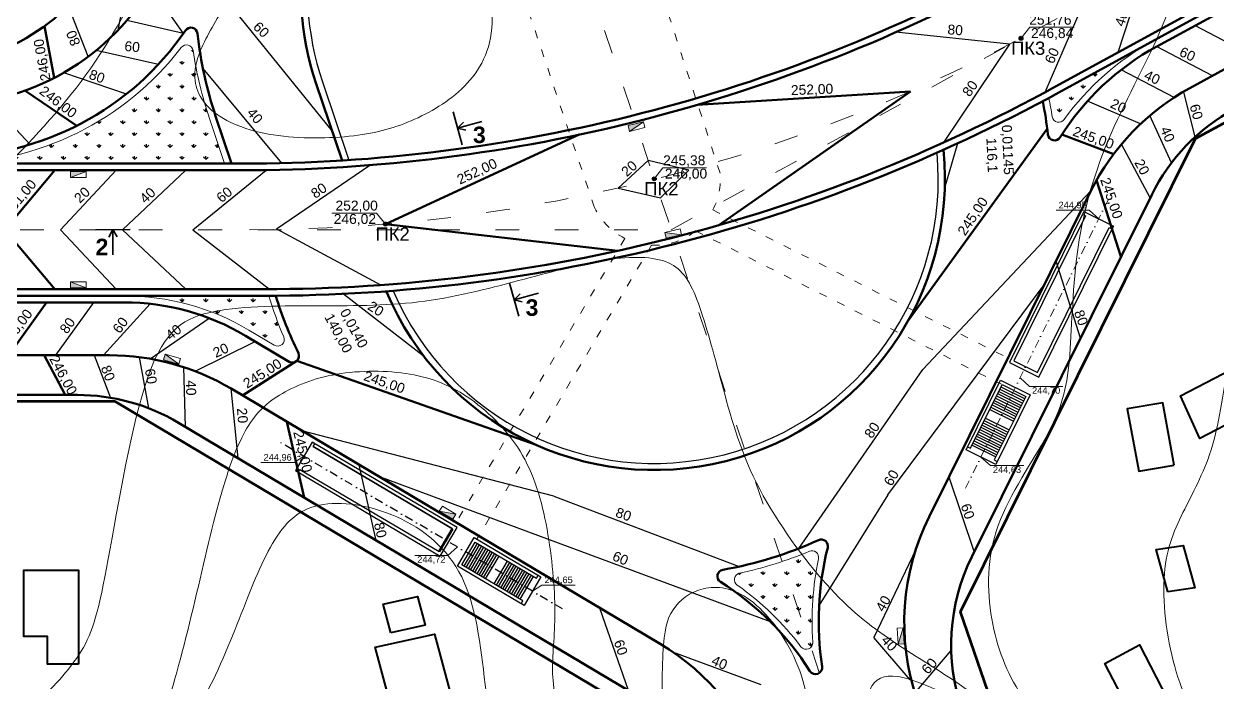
# Model space of a CAD drawing. Header units: millimetres. Extents: x -2825 to 30098, y -1816 to 5947.
# Drawn here: x -74.3 to 106.5, y 226.2 to 325.8 of the extents above; entities that cross this region are included whole.
import ezdxf

# ---------------------------------------------------------------- set-up
doc = ezdxf.new("R2010")
doc.units = ezdxf.units.MM
doc.linetypes.add('ACAD_ISO03W100', pattern=[30, 12, -18])
doc.linetypes.add('DASHDOT', pattern=[25.4, 12.7, -6.35, 0, -6.35])
for name, color, linetype, lineweight in [('1 Відмітки', 7, 'Continuous', 25), ('2 Позначення', 80, 'Continuous', 20), ('вертикалка', 200, 'Continuous', 9), ('Горизонталі', 7, 'Continuous', 20), ('Дор. Розм.', 7, 'Continuous', 50), ('Забудова', 40, 'Continuous', 40), ('Осі', 30, 'Continuous', 15), ('Отметки', 90, 'Continuous', 25), ('Отметки 1', 50, 'Continuous', 50), ('Текст', 7, 'Continuous', 20), ('Червоні лінії', 10, 'Continuous', 53)]:
    doc.layers.add(name, color=color, linetype=linetype, lineweight=lineweight)
doc.layers.add('Озелення', color=7, linetype='Continuous', true_color=0x9fff80)
doc.layers.add('Пішохідні переходи', color=7, linetype='Continuous')
doc.styles.get("Standard").update_dxf_attribs({"font": 'arial.ttf'})

# ---------------------------------------------------------------- blocks, each defined once
blk = doc.blocks.new('6')
at = {"layer": '1 Відмітки', "transparency": 33554559}
h = blk.add_hatch(color=256, dxfattribs=at)
h.dxf.hatch_style = 1
edge = h.paths.add_edge_path()
edge.add_arc((-467.51, 342.13), 0.2, 0, 360)
at = {"layer": '1 Відмітки'}
blk.add_circle((-467.51, 342.13), 0.2, dxfattribs=at)

msp = doc.modelspace()

# ---------------------------------------------------------------- hatches: boundary and pattern name
at = {"layer": 'вертикалка'}
h = msp.add_hatch(color=0, dxfattribs=at)
h.dxf.hatch_style = 1
h.paths.add_polyline_path([(19.59208, 311.00809), (17.26645, 310.41525), (17.48876, 309.54314)])
h = msp.add_hatch(color=0, dxfattribs=at)
h.dxf.hatch_style = 1
h.paths.add_polyline_path([(-64.80512, 303.46919), (-67.20512, 303.46919), (-67.20512, 302.56919)])
h = msp.add_hatch(color=0, dxfattribs=at)
h.dxf.hatch_style = 1
h.paths.add_polyline_path([(25.36634, 293.91469), (23.02764, 293.37573), (22.82553, 294.25274)])
h = msp.add_hatch(color=0, dxfattribs=at)
h.dxf.hatch_style = 1
h.paths.add_polyline_path([(-64.80512, 285.86391), (-67.20512, 285.86391), (-67.20512, 286.76391)])
h = msp.add_hatch(color=0, dxfattribs=at)
h.dxf.hatch_style = 1
h.paths.add_polyline_path([(-50.76772, 274.33224), (-53.084, 274.96059), (-52.84837, 275.8292)])
h = msp.add_hatch(color=0, dxfattribs=at)
h.dxf.hatch_style = 1
h.paths.add_polyline_path([(-11.32099, 252.07428), (-9.26203, 250.84113), (-8.79959, 251.61324)])
h = msp.add_hatch(color=0, dxfattribs=at)
h.dxf.hatch_style = 1
h.paths.add_polyline_path([(58.94425, 234.41154), (59.09648, 232.01637), (58.19829, 231.95929)])
at = {"layer": 'Озелення'}
h = msp.add_hatch(dxfattribs=at)
h.set_pattern_fill('GRASS', color=0, scale=0.1)
h.paths.add_polyline_path([(-46.14967, 311.51452, -0.038725067), (-48.44209, 320.66655), (-51.66954, 320.66655, -0.221126928), (-86.07884, 304.66655), (-43.85869, 304.66655)])
h.paths.add_polyline_path([(-50.4021, 322.24084, -0.011229679), (-51.66954, 320.66655), (-48.44209, 320.66655, -0.004622995), (-48.62044, 321.78035, 0.661146087)])
h.paths.add_polyline_path([(-37.14053, 284.66771, -0.00076061), (-37.90418, 284.66655), (-59.06125, 284.66655, -0.134846235), (-40.16051, 279.47476), (-36.31514, 277.1898, 0.724880629), (-34.88401, 278.44072, -0.027164462)])
h = msp.add_hatch(dxfattribs=at)
h.set_pattern_fill('GRASS', color=0, scale=0.1)
h.paths.add_polyline_path([(96.87474, 323.29069), (82.51469, 315.43872, -0.001717802), (80.99863, 314.6165, -0.011884816), (81.51612, 311.76357, 0.669599353), (83.31452, 311.33287, -0.111614337)])
h = msp.add_hatch(dxfattribs=at)
h.set_pattern_fill('GRASS', color=0, scale=0.1)
h.paths.add_polyline_path([(40.60615, 244.45721, -0.02740871), (34.16205, 242.68743, 0.652354828), (33.79568, 240.89403, -0.075710612), (43.46146, 231.57032, 0.449780924), (44.95386, 231.46091)])
h.paths.add_polyline_path([(46.1074, 244.88623, 0.602176754), (44.74267, 246.00975, -0.018113634), (40.60615, 244.45721), (44.95386, 231.46091, 0.219896599), (45.25391, 232.24444, -0.067396266)])

# ---------------------------------------------------------------- linework, layer by layer
at = {"color": 0, "lineweight": 30}
msp.add_line((86.55155, 296.75399), (86.10581, 296.97463), dxfattribs=at)
at = {"layer": '2 Позначення', "color": 0}
for points in [[(76.7923, 323.63721), (78.11976, 325.31028), (84.85146, 325.31028)], [(21.23129, 302.37254), (22.55875, 304.04561), (29.15599, 304.04561)], [(-19.48451, 295.51606), (-20.81197, 297.18913), (-27.6052, 297.18913)]]:
    msp.add_lwpolyline(points, dxfattribs=at)
at = {"layer": 'вертикалка', "color": 0}
for p, q in [((19.59208, 311.00809), (17.48876, 309.54314)), ((-64.80512, 303.46919), (-67.20512, 302.56919)), ((25.36634, 293.91469), (22.82553, 294.25274)), ((-64.80512, 285.86391), (-67.20512, 286.76391)), ((-50.76772, 274.33224), (-52.84837, 275.8292)), ((-11.32099, 252.07428), (-8.79959, 251.61324)), ((58.94425, 234.41154), (58.19829, 231.95929))]:
    msp.add_line(p, q, dxfattribs=at)
for points in [[(17.26645, 310.41525), (17.48876, 309.54314), (19.81439, 310.13598), (19.59208, 311.00809)], [(-67.20512, 303.46919), (-67.20512, 302.56919), (-64.80512, 302.56919), (-64.80512, 303.46919)], [(23.02764, 293.37573), (22.82553, 294.25274), (25.16424, 294.7917), (25.36634, 293.91469)], [(-67.20512, 285.86391), (-67.20512, 286.76391), (-64.80512, 286.76391), (-64.80512, 285.86391)], [(-53.084, 274.96059), (-52.84837, 275.8292), (-50.53209, 275.20085), (-50.76772, 274.33224)], [(-9.26203, 250.84113), (-8.79959, 251.61324), (-10.85856, 252.84639), (-11.32099, 252.07428)], [(59.09648, 232.01637), (58.19829, 231.95929), (58.04607, 234.35446), (58.94425, 234.41154)]]:
    msp.add_lwpolyline(points, close=True, dxfattribs=at)
at = {"layer": 'Горизонталі', "color": 0}
for points, knots in [([(-55.2687, 523.00377), (-57.25576, 519.49008), (-61.79524, 508.20256), (-74.37458, 466.07175), (-82.98881, 448.35978), (-98.23389, 421.95453), (-105.21162, 403.72241), (-109.2632, 381.88889), (-119.16706, 367.93344), (-140.2635, 359.43477), (-154.62071, 355.58777), (-170.65071, 346.3233), (-173.8661, 344.81931, 249), (-178.20401, 334.37962, 249), (-169.82447, 321.49622, 249), (-171.04621, 309.72749, 249), (-181.05012, 296.28474, 249), (-215.77581, 276.23585, 249), (-216.7694, 275.66221, 249), (-217.78732, 275.07765, 249), (-218.82957, 274.48218, 249)], [11.33874488, 11.33874488, 11.33874488, 11.33874488, 12, 13, 14, 15, 16, 17, 18, 19, 20, 20, 20, 21, 22, 23, 24, 24, 24, 24.028612424, 24.028612424, 24.028612424, 24.028612424]), ([(95.55061, 508.12272), (89.9873, 509.21019), (75.29761, 510.71589), (55.30367, 508.92709), (35.44915, 502.29568), (33.25981, 501.43898), (10.75102, 499.63828), (-7.4811, 499.63828), (-24.36269, 496.48705), (-38.76831, 485.23266), (-45.74603, 470.37686), (-59.92657, 422.88332), (-68.5408, 405.17136), (-83.78588, 378.7661), (-90.7636, 360.53398), (-94.81519, 338.70046), (-104.71905, 324.74501), (-125.81549, 316.24634), (-140.1727, 312.39934), (-156.2027, 303.13487), (-159.41809, 301.63088, 249), (-163.756, 291.19119, 249), (-155.37646, 278.30779, 249), (-156.5982, 266.53906, 249), (-166.60211, 253.09631, 249), (-201.3278, 233.04742, 249)], [3.256589866, 3.256589866, 3.256589866, 3.256589866, 4, 5, 6, 7, 8, 9, 10, 11, 12, 13, 14, 15, 16, 17, 18, 19, 20, 20, 20, 21, 22, 23, 24, 24, 24, 24]), ([(-155.2134, 226.94703), (-137.22811, 237.33083), (-120.48771, 246.99591), (-110.4838, 260.43866), (-109.26206, 272.20739), (-112.10667, 282.82361), (-112.10667, 295.87871), (-102.2028, 308.9338), (-84.19577, 323.56452), (-75.79351, 338.11767), (-70.66828, 357.24527), (-61.23681, 378.71104), (-49.31365, 399.36256), (-41.85422, 406.82199), (-33.77609, 417.65124), (-27.47363, 434.53283), (-18.01994, 443.98652), (5.50145, 457.5666), (21.14787, 461.75905), (35.76327, 476.37445), (51.60723, 483.03926), (65.30008, 483.03926), (74.11602, 483.03926), (81.63037, 470.02403), (90.99761, 449.65123), (102.81472, 432.01935), (115.94485, 425.82943), (128.21135, 429.11623), (139.3915, 429.11623), (143.62558, 418.5298), (143.62558, 402.39851), (139.49897, 382.89089), (134.99721, 357.19336), (131.62089, 333.93428), (122.92051, 314.02112), (116.13619, 301.98845), (113.80607, 296.65081)], [0, 0, 0, 0, 1, 2, 3, 4, 5, 6, 7, 8, 9, 10, 11, 12, 13, 14, 15, 16, 17, 18, 19, 20, 21, 22, 23, 24, 25, 26, 27, 28, 29, 30, 31, 32, 33, 33.81965361, 33.81965361, 33.81965361, 33.81965361]), ([(80.80326, 219.43906), (79.26092, 220.9269), (75.46704, 225.55735), (71.59746, 235.27077), (71.59746, 249.90148), (82.10156, 264.53219), (84.51915, 273.55476), (84.51915, 290.98002), (89.15223, 308.27088), (98.75188, 324.89796), (102.56227, 339.11853), (98.48305, 346.18394), (90.35479, 364.13357), (79.28797, 376.88855), (67.4417, 383.728), (46.79049, 395.65098), (27.8929, 398.83462), (14.40134, 395.21956), (5.75926, 388.89324), (-2.40017, 380.7338), (-21.06371, 373.69981), (-35.88199, 368.26018), (-45.26065, 358.88152), (-49.38726, 349.50286), (-55.57718, 332.99642), (-65.60357, 315.6302), (-80.13703, 301.09674), (-87.07724, 294.15653), (-88.77764, 290.4173), (-87.6522, 282.16408), (-84.27588, 278.60018), (-79.73913, 270.74231), (-76.97219, 260.41592), (-79.02383, 247.46303), (-81.31577, 238.90939), (-84.65103, 233.58261), (-92.5466, 229.0241), (-101.90776, 229.0241), (-114.47517, 229.0241), (-126.29228, 229.0241), (-133.42006, 229.0241), (-143.54902, 229.0241), (-148.6225, 228.28032)], [3.473916797, 3.473916797, 3.473916797, 3.473916797, 4, 5, 6, 7, 8, 9, 10, 11, 12, 13, 14, 15, 16, 17, 18, 19, 20, 21, 22, 23, 24, 25, 26, 27, 28, 29, 30, 31, 32, 33, 34, 35, 36, 37, 38, 39, 40, 41, 42, 43, 43, 43, 43]), ([(-5.3944, 337.42124), (-5.73202, 338.47939), (-7.88345, 344.71403), (-12.99055, 355.51271), (-22.23503, 357.98976), (-29.87347, 355.94304), (-37.27275, 351.67106), (-39.26181, 344.24779), (-40.93896, 333.56664), (-45.27894, 326.04958), (-49.19687, 319.26352), (-47.42897, 312.6656), (-37.93779, 308.43183), (-24.05737, 308.43183), (-15.66618, 310.68024), (-9.84999, 314.03822), (-7.52832, 316.3833), (-5.20665, 318.72838), (-2.50358, 323.419), (-3.64728, 330.95531), (-4.35129, 333.77516)], [1.795020727, 1.795020727, 1.795020727, 1.795020727, 2, 3, 4, 5, 6, 7, 8, 9, 10, 11, 12, 13, 14, 15, 15, 15, 16, 16.557745536, 16.557745536, 16.557745536, 16.557745536]), ([(111.59366, 290.85861), (109.75457, 285.1781), (107.91308, 273.38839), (106.11094, 260.59316), (101.06173, 251.84767), (97.48257, 243.14885), (99.73345, 226.6424), (105.43579, 216.76565), (119.61621, 210.13596), (130.12031, 210.13596), (137.46145, 208.16891), (150.52178, 204.6694)], [34.117691867, 34.117691867, 34.117691867, 34.117691867, 35, 36, 37, 38, 39, 40, 41, 42, 43, 43, 43, 43]), ([(-93.61861, 203.63878), (-90.7406, 203.82232), (-82.53044, 204.84321), (-73.92783, 206.31471), (-64.15839, 207.35679), (-57.25465, 212.17638), (-53.386, 218.87708), (-48.7938, 236.01541), (-44.74977, 254.51061), (-40.842, 265.19186), (-36.21779, 269.81606), (-27.4253, 273.39819), (-15.18094, 273.39819), (-6.58383, 269.88119), (2.20866, 261.0887), (5.51088, 248.76466), (6.57235, 235.23225), (5.26975, 227.02592), (7.57609, 218.41855), (7.57609, 192.37698), (10.48012, 186.2548), (15.69049, 181.04443), (27.48345, 174.23576), (35.96587, 169.33843), (43.88168, 167.2174), (49.74172, 170.60069), (54.25356, 178.41543), (56.39154, 186.39448), (55.15902, 199.67149), (55.15902, 211.26456), (53.20684, 218.55018), (53.20684, 226.11411), (57.50368, 227.93774), (65.31924, 224.42074), (70.39934, 222.33659), (75.24789, 217.48804), (78.50152, 214.80256), (79.24263, 214.21566)], [6.393067678, 6.393067678, 6.393067678, 6.393067678, 7, 8, 9, 10, 11, 12, 13, 14, 15, 16, 17, 18, 19, 20, 21, 22, 23, 24, 25, 26, 27, 28, 29, 30, 31, 32, 33, 34, 35, 36, 37, 38, 39, 40, 40.278918799, 40.278918799, 40.278918799, 40.278918799]), ([(79.79215, 206.27525), (72.4552, 208.1813), (64.00621, 206.26916), (60.94467, 182.40781), (45.00095, 164.9635), (36.09278, 164.9635), (24.82184, 168.85853), (15.91212, 176.51777), (10.52294, 179.62921), (3.52392, 183.67009), (0.00775, 187.18627), (-2.21996, 207.15472), (-4.40832, 226.06836), (-6.44036, 243.57519), (-17.38213, 252.32861), (-30.66857, 254.36065), (-36.84285, 248.18637), (-41.45403, 236.07226), (-47.23753, 221.84796), (-56.92882, 210.12463), (-62.63417, 204.41928), (-73.12543, 203.00613), (-83.22377, 200.30029), (-91.25604, 198.14805), (-97.08656, 196.9398), (-104.29105, 198.87024), (-116.41919, 209.0271), (-122.11051, 212.31299), (-126.79984, 214.97027), (-137.89326, 219.17329), (-147.74552, 216.53338), (-151.86114, 212.41776)], [1.005045207, 1.005045207, 1.005045207, 1.005045207, 2, 3, 4, 5, 6, 7, 8, 9, 10, 11, 12, 13, 14, 15, 16, 17, 18, 19, 20, 21, 22, 23, 24, 25, 26, 27, 28, 29, 30, 30, 30, 30]), ([(24.35764, 209.15225), (24.94449, 207.40698), (27.39094, 202.43169), (35.5124, 197.74276), (42.1723, 199.93747), (45.54861, 205.11449), (45.54861, 217.26923), (43.74791, 229.64907), (35.64475, 240.2282), (28.21685, 241.12855), (25.06562, 238.57755), (24.09024, 237.152), (23.11486, 235.72644), (22.36456, 232.57521), (22.36456, 219.66116), (23.22103, 213.8135), (23.44869, 212.65274)], [2.54767277, 2.54767277, 2.54767277, 2.54767277, 3, 4, 5, 6, 7, 8, 9, 10, 11, 11, 11, 12, 13, 13.264738203, 13.264738203, 13.264738203, 13.264738203])]:
    msp.add_open_spline(points, degree=3, knots=knots, dxfattribs=at)
msp.add_open_spline([(137.20478, 193.15422), (132.09754, 196.10289), (115.42707, 200.56973), (88.38527, 209.94839), (78.38136, 217.13869), (68.52385, 225.64607), (56.1852, 232.76979), (47.11916, 240.27272), (35.44265, 256.57228), (31.37706, 271.74526), (27.91223, 284.67621), (24.45406, 290.66593), (14.4869, 290.66593), (2.09535, 287.34562), (-13.52952, 283.15895), (-29.00431, 283.15895), (-46.85668, 283.15895), (-55.8898, 277.94368), (-62.06722, 240.16885), (-64.60462, 230.69915), (-72.8891, 222.41467), (-79.13079, 216.17297), (-87.77725, 213.85616), (-97.58512, 212.48908), (-104.00517, 218.90912), (-110.68972, 222.76845), (-118.4019, 224.83492), (-128.26639, 224.83492), (-133.16461, 227.66291), (-143.91099, 227.66291), (-148.18483, 225.77934), (-151.46736, 222.80943)], degree=3, dxfattribs=at)
at = {"layer": 'Дор. Розм.', "color": 0}
for p, q in [((195.95758, 378.60814), (82.03493, 316.31612)), ((196.91709, 376.85334), (97.3545, 322.41329)), ((119.92234, 325.68289), (102.36675, 316.10234)), ((-29.97448, 316.74923), (-26.0462, 305.14173)), ((-42.80421, 304.66655), (-45.20133, 311.83179)), ((-41.29012, 304.66655), (-169.34442, 304.66655)), ((-41.29012, 303.66655), (-169.34442, 303.66655)), ((62.86951, 251.23742), (87.37645, 300.52878)), ((69.33363, 245.14616), (96.5806, 299.94858)), ((-37.90418, 285.66655), (-169.34442, 285.66655)), ((-59.06125, 283.66655), (-169.34442, 283.66655)), ((-34.07998, 274.69843), (-40.67134, 278.61508)), ((-61.25875, 275.66655), (-169.34442, 275.66655)), ((-66.15274, 269.66655), (-169.34442, 269.66655)), ((-42.86884, 270.61508), (22.10982, 232.00414)), ((-50.82781, 265.45699), (20.23537, 223.23057))]:
    msp.add_line(p, q, dxfattribs=at)
at = {"layer": 'Дор. Розм.', "color": 0, "linetype": 'ACAD_ISO03W100', "lineweight": 20, "ltscale": 0.1}
for p, q in [((31.21022, 303.23792), (21.26593, 333.77829)), ((2.23121, 327.64848), (12.02578, 298.45313)), ((30.11106, 297.66406), (75.61634, 274.84974)), ((16.78513, 293.35999), (-9.06101, 249.86331)), ((27.50137, 294.49788), (73.82361, 271.27397)), ((20.8174, 292.31554), (-5.62228, 247.81999))]:
    msp.add_line(p, q, dxfattribs=at)
at = {"layer": 'Дор. Розм.', "color": 0, "lineweight": 25}
msp.add_line((-29.02726, 317.0698), (-25.01305, 305.2084), dxfattribs=at)
at = {"layer": 'Дор. Розм.', "color": 0, "lineweight": 20}
for p, q in [((-43.85869, 304.66655), (-46.14967, 311.51452)), ((-40.16051, 279.47476), (-36.31514, 277.1898))]:
    msp.add_line(p, q, dxfattribs=at)
at = {"layer": 'Дор. Розм.', "color": 0}
msp.add_lwpolyline([(196.43733, 377.73074), (82.51469, 315.43872, -0.125750901), (-37.90418, 284.66655), (-169.34442, 284.66655)], format="xyb", dxfattribs=at)
for centre, radius, start, end in [((11.69888, 330.86768), 44, 16.9214497, 198.7157813), ((-88.86677, 349.66655), 30, 270, 333.7307788), ((-41.29012, 549.41655), 244.75, 270, 298.6694958), ((-86.07884, 349.66655), 36, 270, 333.7307788), ((-41.29012, 549.41655), 245.75, 270, 298.6694958), ((-86.07884, 349.66655), 44, 270, 325.6163393), ((-48.94149, 324.25362), 1, 6.2246578, 145.6163393), ((11.69888, 330.86768), 60, 186.2246578, 198.4976015), ((116.54476, 287.31722), 40, 118.6694958, 147.7643701), ((-37.90418, 535.66655), 250, 270, 298.6694958), ((119.61204, 284.50171), 36, 118.622463, 153.5641032), ((21.25374, 302.30602), 60, 6.4766513, 11.3595744), ((123.44359, 286.59269), 30, 118.622463, 153.5641032), ((81.86443, 309.18672), 1, 186.4766513, 327.7643701), ((21.25374, 302.30602), 44, 202.6616658, 5.7884581), ((21.25374, 302.30602), 60, 197.0905495, 206.0075952), ((-59.06125, 247.66655), 36, 59.2808192, 90), ((-61.25875, 239.66655), 36, 59.2808192, 90), ((-33.56915, 275.55811), 1, 239.2808192, 26.0075952), ((-66.15274, 239.66655), 30, 59.2808192, 90), ((95.1051, 235.21036), 36, 153.5641032, 198.4968565), ((21.25374, 302.30602), 60, 279.9602789, 294.4889709), ((46.53934, 246.79351), 1, 346.0529001, 114.4889709), ((92.36116, 235.41378), 46.21374, 166.0529001, 188.5407312), ((96.19663, 231.79027), 30, 153.5641032, 199.0834816), ((31.80463, 242.22542), 1, 99.9602789, 237.7686258), ((8.0177, 204.49825), 43.59997, 32.4088892, 57.7686258), ((3.71992, 201.05562), 36, 18.4968565, 59.2808192), ((45.67099, 228.40195), 1, 212.4088892, 8.5407312)]:
    msp.add_arc(centre, radius, start, end, dxfattribs=at)
at = {"layer": 'Дор. Розм.', "color": 0, "lineweight": 25}
for centre, start, end in [((11.69888, 330.86768), 16.9214497, 198.7157813), ((21.25374, 302.30602), 203.1029504, 5.3471736)]:
    msp.add_arc(centre, 43, start, end, dxfattribs=at)
at = {"layer": 'Дор. Розм.', "color": 0, "lineweight": 20}
for centre, radius, start, end in [((-86.07884, 349.66655), 45, 270, 322.4495102), ((-49.60928, 321.63138), 1, 8.5673974, 142.4495102), ((11.69888, 330.86768), 61, 188.5673974, 198.4976015), ((-59.06125, 247.66655), 37, 59.2808192, 90), ((21.25374, 302.30602), 61, 196.8072279, 203.0313334), ((-35.80431, 278.04948), 1, 239.2808192, 23.0313334), ((21.25374, 302.30602), 61, 282.2168151, 292.6477417), ((45.12774, 245.08686), 1, 348.4262477, 112.6477417), ((92.36116, 235.41378), 47.21374, 168.4262477, 183.8490108), ((34.37366, 241.71008), 1, 102.2168151, 234.6912705), ((8.0177, 204.49825), 44.59997, 37.3727165, 54.6912705), ((44.25617, 232.17731), 1, 217.3727165, 3.8490108)]:
    msp.add_arc(centre, radius, start, end, dxfattribs=at)
at = {"layer": 'Дор. Розм.', "color": 0, "lineweight": 15}
for centre, radius, start, end in [((116.54476, 287.31722), 41, 118.6694958, 144.144181), ((21.25374, 302.30602), 61, 8.9192251, 11.6428961), ((82.50403, 311.91861), 1, 188.9192251, 324.144181)]:
    msp.add_arc(centre, radius, start, end, dxfattribs=at)
at = {"layer": 'Дор. Розм.', "color": 0, "linetype": 'ACAD_ISO03W100', "lineweight": 20, "ltscale": 0.1}
for start, end in [(332.3417816, 5.3471736), (202.6616658, 243.4575184), (267.4991441, 308.6648084)]:
    msp.add_arc((21.25374, 302.30602), 10, start, end, dxfattribs=at)
at = {"layer": 'Забудова', "color": 0}
for points in [[(113.76788, 276.20734), (116.68827, 269.75267), (103.86506, 263.08581), (100.94468, 269.54048)], [(100.00876, 259.01814), (98.25114, 268.48023), (92.8803, 267.58425), (94.63792, 258.12215)], [(99.00994, 239.87769), (97.23701, 246.26626), (101.33036, 246.88085), (103.10329, 240.49227)], [(-66.00085, 228.91), (-70.69586, 228.91), (-70.69586, 233.1014), (-74.24884, 233.1014), (-74.24884, 243.13537), (-66.00085, 243.13537)], [(-18.64973, 233.66057), (-19.81267, 238.00148), (-14.60344, 239.14523), (-13.4405, 234.80433)], [(-18.52633, 222.09479), (-21.04405, 231.49264), (-12.05226, 233.4669), (-9.53455, 224.06905)], [(94.57468, 219.24097), (89.49483, 229.02508), (94.72663, 231.83504), (99.80648, 222.05093)]]:
    msp.add_lwpolyline(points, close=True, dxfattribs=at)
at = {"layer": 'Осі', "color": 0, "linetype": 'ACAD_ISO03W100', "ltscale": 0.3}
for p, q in [((23.80919, 294.66643), (234.94504, 410.11388)), ((-218.82957, 294.66655), (23.80915, 294.66655))]:
    msp.add_line(p, q, dxfattribs=at)
msp.add_lwpolyline([(114.15528, 31.01979), (49.12871, 218.98056), (-43.25502, 495.13678)], dxfattribs=at)
msp.add_arc((-40.07629, 544.66655), 250, 270, 298.6694958, dxfattribs=at)
at = {"layer": 'Отметки', "color": 0}
for p, q in [((-27.55752, 309.60746), (-51.24602, 338.90135)), ((95.50073, 333.97013), (91.45147, 321.46501)), ((-50.0958, 324.34422), (-55.0367, 331.43511)), ((-59.99023, 324.85961), (-58.88961, 330.53268)), ((-64.50191, 320.87952), (-67.51728, 328.59052)), ((86.17796, 328.76919), (80.37662, 315.41748)), ((-50.0958, 324.34422), (-58.67865, 326.3164)), ((111.58824, 321.13476), (103.11948, 325.56068)), ((75.03611, 322.74509), (57.82067, 324.53855)), ((-53.86528, 319.69513), (-63.30589, 321.78479)), ((75.03611, 322.74509), (65.05228, 307.85091)), ((105.78591, 317.96827), (97.31715, 322.39419)), ((-58.73067, 315.19805), (-68.17778, 318.43272)), ((-47.13305, 319.08619), (-35.22416, 304.74173)), ((99.99366, 314.68646), (91.97138, 318.87904)), ((103.1737, 308.70901), (101.44126, 315.47645)), ((-73.29934, 307.56329), (-79.60193, 314.25399)), ((94.90769, 310.68749), (86.83854, 314.10416)), ((99.5992, 304.79832), (96.32142, 311.95252)), ((65.23522, 301.0294), (67.22724, 307.74467)), ((96.34865, 299.48205), (92.00997, 307.61287)), ((-68.70326, 294.66655), (-60.26815, 303.66655)), ((-59.33092, 294.66655), (-49.72662, 303.66655)), ((-48.65947, 294.66655), (-37.55296, 303.69497)), ((-35.96829, 294.81766), (-21.87101, 304.435)), ((15.7457, 300.97842), (20.29813, 305.16178)), ((26.49341, 303.69254), (20.29813, 305.16178)), ((26.49341, 303.69254), (22.20006, 299.47648)), ((15.7457, 300.97842), (22.20006, 299.47648)), ((61.8955, 273.53373), (87.37645, 300.52878)), ((-68.70326, 294.66655), (-60.26815, 285.66655)), ((-59.33092, 294.66655), (-49.72662, 285.66655)), ((-48.65947, 294.66655), (-37.0335, 285.66807)), ((-35.96829, 294.81766), (-20.12302, 286.29969)), ((85.80253, 278.27041), (82.09726, 289.91061)), ((56.62243, 254.56317), (80.31647, 286.32888)), ((-25.81666, 284.95777), (-13.75839, 275.65736)), ((-69.38442, 275.66655), (-63.67242, 283.66655)), ((-62.18961, 275.66655), (-55.13583, 283.4519)), ((-55.11928, 275.13917), (-46.17762, 281.2822)), ((-48.29243, 273.27441), (-39.21102, 277.74734)), ((-63.61416, 275.66655), (-61.14957, 269.24641)), ((-56.76497, 275.38498), (-55.36658, 267.66046)), ((-50.04736, 273.87627), (-49.82123, 264.85887)), ((43.14939, 246.44386), (61.8955, 273.53373)), ((-41.80806, 260.09736), (-42.86884, 270.61508)), ((6.01994, 254.32853), (-32.16074, 264.25222)), ((-20.86308, 247.65166), (-23.48101, 259.09464)), ((-20.55809, 257.35782), (38.80975, 235.36582)), ((65.86604, 257.26442), (69.69468, 245.87234)), ((6.01994, 254.32853), (34.07306, 243.69147)), ((56.62243, 254.56317), (46.21282, 237.87154)), ((60.84465, 246.26575), (54.50215, 232.96448)), ((12.96329, 237.43306), (17.30323, 224.97288)), ((60.00106, 226.57045), (54.50215, 232.96448)), ((24.0193, 230.78666), (37.35794, 225.84555)), ((60.72974, 224.51762), (66.2068, 231.00897))]:
    msp.add_line(p, q, dxfattribs=at)
at = {"layer": 'Отметки 1', "color": 0}
for p, q in [((-69.64041, 317.63878), (-71.10643, 325.48866)), ((-66.24866, 310.38852), (-74.11054, 315.71424)), ((60.05214, 315.59386), (27.74606, 313.56264)), ((60.05214, 315.59386), (31.03748, 295.36039)), ((80.76973, 309.91176), (59.72827, 280.95863)), ((-19.48449, 295.51604), (9.8821, 309.05335)), ((90.82905, 306.12438), (82.98232, 309.07871)), ((-77.14789, 294.66655), (-69.54772, 303.66655)), ((91.92791, 290.59053), (88.24341, 302.16549)), ((-77.14789, 294.66655), (-69.54772, 285.66655)), ((-19.48449, 295.51604), (15.72736, 291.48699)), ((-76.52442, 275.66655), (-70.81242, 283.66655)), ((-67.97928, 269.66655), (-71.20033, 275.66655)), ((-41.11719, 269.57423), (-32.89171, 274.82254)), ((-32.89171, 274.82254), (3.36978, 262.10448)), ((-31.77798, 254.1374), (-34.39591, 265.58038))]:
    msp.add_line(p, q, dxfattribs=at)
at = {"layer": 'Пішохідні переходи', "color": 0, "linetype": 'DASHDOT', "lineweight": 15, "ltscale": 0.1}
msp.add_line((68.37779, 255.53272), (90.5626, 300.34536), dxfattribs=at)
at = {"layer": 'Пішохідні переходи', "color": 0, "lineweight": 30}
for p, q in [((86.32763, 297.42273), (75.02291, 274.5857)), ((86.32763, 297.42273), (90.80629, 295.20572)), ((79.27529, 273.0386), (90.13637, 294.97944)), ((79.50157, 272.36868), (90.80629, 295.20572)), ((90.13637, 294.97944), (90.58447, 294.75762)), ((75.69283, 274.81198), (79.27529, 273.0386)), ((75.02291, 274.5857), (79.50157, 272.36868)), ((-30.41628, 261.84583), (-30.16252, 262.27665))]:
    msp.add_line(p, q, dxfattribs=at)
at = {"layer": 'Пішохідні переходи', "color": 0}
for p, q in [((73.073, 269.52554), (76.65783, 267.75099)), ((73.24158, 269.86609), (76.82641, 268.09154)), ((73.41016, 270.20665), (76.99499, 268.4321)), ((73.57875, 270.54721), (77.16357, 268.77266)), ((73.74733, 270.88777), (77.33215, 269.11322)), ((72.23009, 267.82274), (75.81491, 266.04819)), ((72.39867, 268.1633), (75.9835, 266.38875)), ((72.56725, 268.50386), (76.15208, 266.72931)), ((72.73584, 268.84442), (76.32066, 267.06987)), ((72.90442, 269.18498), (76.48924, 267.41043)), ((71.22747, 265.79732), (74.81229, 264.02277)), ((71.39605, 266.13788), (74.98088, 264.36333)), ((72.06151, 267.48219), (75.64633, 265.70764)), ((70.38456, 264.09453), (73.96938, 262.31998)), ((70.55314, 264.43508), (74.13796, 262.66053)), ((70.72172, 264.77564), (74.30655, 263.00109)), ((70.8903, 265.1162), (74.47513, 263.34165)), ((71.05889, 265.45676), (74.64371, 263.68221)), ((69.54165, 262.39173), (73.12647, 260.61718)), ((69.71023, 262.73229), (73.29505, 260.95774)), ((69.87881, 263.07285), (73.46364, 261.2983)), ((70.04739, 263.41341), (73.63222, 261.63886)), ((70.21597, 263.75397), (73.8008, 261.97942)), ((69.37306, 262.05117), (72.95789, 260.27663)), ((-7.5777, 243.7514), (-5.54764, 247.19797)), ((-7.25027, 243.55854), (-5.22021, 247.00511)), ((-6.92285, 243.36568), (-4.89279, 246.81226)), ((-6.59543, 243.17283), (-4.56536, 246.6194)), ((-6.268, 242.97997), (-4.23794, 246.42654)), ((-5.94058, 242.78712), (-3.91051, 246.23369)), ((-5.61315, 242.59426), (-3.58309, 246.04083)), ((-5.28573, 242.40141), (-3.25567, 245.84798)), ((-4.9583, 242.20855), (-2.92824, 245.65512)), ((-4.63088, 242.01569), (-2.60082, 245.46226)), ((-4.30346, 241.82284), (-2.27339, 245.26941)), ((-3.01099, 241.06156), (-0.98093, 244.50813)), ((-2.68357, 240.86871), (-0.65351, 244.31528)), ((-2.35614, 240.67585), (-0.32608, 244.12242)), ((-2.02872, 240.483), (0.00134, 243.92957)), ((-1.70129, 240.29014), (0.32877, 243.73671)), ((-1.37387, 240.09728), (0.65619, 243.54386)), ((-1.04645, 239.90443), (0.98362, 243.351)), ((-0.71902, 239.71157), (1.31104, 243.15814)), ((-0.3916, 239.51872), (1.63846, 242.96529)), ((-0.06417, 239.32586), (1.96589, 242.77243)), ((0.26325, 239.13301), (2.29331, 242.57958)), ((0.59067, 238.94015), (2.62074, 242.38672)), ((0.9181, 238.74729), (2.94816, 242.19386))]:
    msp.add_line(p, q, dxfattribs=at)
at = {"layer": 'Пішохідні переходи', "color": 0, "linetype": 'DASHDOT', "ltscale": 0.1}
msp.add_line((7.34712, 237.28152), (-35.73711, 262.6604), dxfattribs=at)
at = {"layer": 'Пішохідні переходи', "color": 0, "lineweight": 50}
msp.add_line((-11.35035, 245.97659), (-9.32163, 249.42088), dxfattribs=at)
at = {"layer": 'Пішохідні переходи', "color": 0, "lineweight": 30}
for points in [[(86.55155, 296.75399), (75.69046, 274.81315), (79.27529, 273.0386), (90.13637, 294.97944)], [(68.70307, 261.82474), (69.15117, 261.60292), (73.91591, 271.22833), (77.50074, 269.45378), (72.736, 259.82837), (73.1841, 259.60655)], [(-32.69876, 257.97071), (-32.44634, 258.39925), (-11.35169, 245.97431), (-9.32163, 249.42088), (-30.41628, 261.84583), (-9.32163, 249.42088)], [(1.09531, 238.06263), (1.34906, 238.49345), (-7.90512, 243.94425), (-5.87506, 247.39082), (3.37912, 241.94002), (3.63288, 242.37084)]]:
    msp.add_lwpolyline(points, dxfattribs=at)
for points in [[(72.96222, 259.15833), (68.48119, 261.37651), (73.68963, 271.89825), (78.17066, 269.68006)], [(-8.63705, 249.59795), (-30.59334, 262.5304), (-33.12958, 258.22447), (-11.17329, 245.29201)], [(4.06382, 242.11702), (1.52625, 237.8088), (-8.5897, 243.76719), (-6.05212, 248.0754)]]:
    msp.add_lwpolyline(points, close=True, dxfattribs=at)
at = {"layer": 'Текст', "color": 0, "lineweight": 35}
for p, q in [((-9.24131, 312.5198), (-7.85838, 307.52585)), ((-4.8709, 311.0416), (-8.54985, 310.02282)), ((-8.54985, 310.02282), (-7.64661, 310.9274)), ((-8.54985, 310.02282), (-7.30996, 309.71172)), ((-58.17253, 294.69171), (-63.35437, 294.66655)), ((-60.76345, 294.67913), (-61.38876, 293.5642)), ((-60.75535, 290.86174), (-60.76345, 294.67913)), ((-60.76345, 294.67913), (-60.12734, 293.57032)), ((-0.68313, 286.55743), (0.6998, 281.56348)), ((3.68728, 285.07923), (0.00833, 284.06046)), ((0.00833, 284.06046), (0.91157, 284.96504)), ((0.00833, 284.06046), (1.24822, 283.74935))]:
    msp.add_line(p, q, dxfattribs=at)
at = {"layer": 'Текст', "color": 0}
msp.add_line((65.86604, 257.26442), (82.09726, 289.91061), dxfattribs=at)
at = {"layer": 'Текст', "color": 0, "lineweight": 30}
for points in [[(73.14648, 309.67214, 0, 0, 0), (73.64541, 302.75174, 1.4, 0, 0), (73.88309, 299.45494, 0, 0, 0)], [(-27.2735, 282.16971, 0, 0, 0), (-23.7993, 276.16381, 1.4, 0, 0), (-22.14423, 273.30266, 0, 0, 0)]]:
    msp.add_lwpolyline(points, format="xyseb", dxfattribs=at)
at = {"layer": 'Текст', "color": 0}
for points in [[(88.56696, 296.31423), (87.13502, 297.61193), (82.09446, 297.61193)], [(76.6467, 272.23573), (78.07864, 270.93802), (83.1192, 270.93802)], [(-31.86148, 260.37745), (-33.29342, 259.44488), (-38.33398, 259.44488)], [(70.72175, 260.26742), (72.15369, 258.96971), (77.19425, 258.96971)], [(-8.57676, 246.66152), (-10.0087, 245.36382), (-15.04926, 245.36382)], [(2.79504, 239.96291), (4.22698, 240.89548), (9.26753, 240.89548)]]:
    msp.add_lwpolyline(points, dxfattribs=at)
at = {"layer": 'Червоні лінії', "color": 0}
for p, q in [((103.20736, 308.44779), (247.41871, 387.30143)), ((67.61707, 236.86426), (103.20736, 308.44779)), ((-60.43804, 268.66655), (-218.82957, 268.66655)), ((-60.43804, 268.66655), (24.56811, 218.15509)), ((136.09494, 38.92741), (67.61707, 236.86426))]:
    msp.add_line(p, q, dxfattribs=at)

# ---------------------------------------------------------------- block references
at = {"layer": '1 Відмітки', "color": 0, "xscale": 1.5, "yscale": 1.5, "zscale": 1.5}
for p in [(778.05496, -189.56124), (722.49395, -210.82591), (681.77815, -217.68239)]:
    msp.add_blockref('6', p, dxfattribs=at)

# ---------------------------------------------------------------- texts
at = {"layer": '1 Відмітки', "color": 0}
for s, width, insert, char_height, attachment_point in [('251,76', 7.0254323, (84.44279, 327.19224), 1.5, 3), ('246,84', 7.0254323, (84.71192, 325.17206), 1.5, 3), ('ПК3', 7.0254323, (75.27946, 323.13372), 2, 1), ('\\pt7.5;{\\fArial|b1|i0|c204|p34;3}', 2, (-6.22773, 310.28188), 2.5, 1), ('245,38', 7.0254323, (28.9814, 305.92757), 1.5, 3), ('246,00', 7.0254323, (29.25053, 303.90738), 1.5, 3), ('ПК2', 7.0254323, (19.71846, 301.86904), 2, 1), ('252,00', 7.0254323, (-27.04968, 299.07109), 1.5, 1), ('246,02', 7.0254323, (-27.31881, 297.0509), 1.5, 1), ('ПК2', 7.0254323, (-20.99734, 295.01257), 2, 1), ('\\pt7.5;{\\fArial|b1|i0|c204|p34;2}', 2, (-63.39287, 293.30686), 2.5, 1), ('\\pt7.5;{\\fArial|b1|i0|c204|p34;3}', 2, (1.74791, 284.13585), 2.5, 1)]:
    msp.add_mtext_dynamic_manual_height_columns(s, width=width, gutter_width=12.5, heights=[0], dxfattribs=dict(at, insert=insert, char_height=char_height, attachment_point=attachment_point))
at = {"layer": 'Текст', "color": 0}
for s, rotation, p in [('60', 354.5981394, (-59.07059, 321.73892)), ('80', 340.2726247, (-64.52454, 317.56622)), ('246,00', 322.4674773, (-72.03777, 315.37343)), ('251,00', 49.9703466, (-76.35677, 296.58238)), ('20', 43.714441, (-65.76753, 298.58833)), ('40', 43.139576, (-55.8488, 298.52844)), ('60', 39.1074609, (-44.32738, 298.66115)), ('80', 34.302292, (-30.11369, 299.32173)), ('246,00', 53.2104939, (-76.67914, 276.7979)), ('80', 54.4731634, (-67.71722, 278.78564)), ('60', 54.4731634, (-59.71258, 278.84726)), ('40', 38.5032962, (-52.02934, 277.8543)), ('246,00', 298.2287762, (-70.44316, 275.14949)), ('80', 291.001011, (-62.61788, 273.78838)), ('60', 280.2612488, (-55.9338, 273.50141)), ('40', 270.8324178, (-49.68594, 271.88755))]:
    msp.add_text(s, height=1.5, rotation=rotation, dxfattribs=at).set_placement(p)
for s, width, insert, char_height, attachment_point, rotation in [('40', 4.2639186, (91.69114, 327.99324), 1.5, 3, 71.0876864), ('60', 4.2639186, (-38.59425, 326.30264), 1.5, 1, 315.497392), ('80', 4.2639186, (67.93413, 324.06032), 1.5, 9, 355.9874548), ('80', 4.2639186, (-66.50691, 325.02117), 1.5, 9, 112.3308239), ('246,00', 4.2639186, (-71.05788, 323.69187), 1.5, 9, 100.3300853), ('60', 4.2639186, (81.26968, 322.3863), 1.5, 3, 65.5630639), ('60', 4.2639186, (102.73796, 320.05226), 1.5, 9, 334.9405256), ('40', 4.2639186, (97.39092, 316.53778), 1.5, 9, 334.9405256), ('252,00', 4.2639186, (48.37882, 314.98949), 1.5, 9, 2.1280745), ('80', 4.2639186, (69.13184, 317.43949), 1.5, 3, 54.41785), ('40', 4.2639186, (-39.44034, 313.27765), 1.5, 1, 310.8252587), ('20', 4.2639186, (92.27434, 312.23044), 1.5, 9, 334.9405256), ('60', 4.2639186, (102.93419, 311.18117), 1.5, 9, 286.2616851), ('0,01145', 5.8523388, (75.71987, 303.01774), 1.5, 3, 272.6137501), ('245,00', 4.2639186, (90.45296, 306.57219), 1.5, 9, 340.7020914), ('40', 4.2639186, (98.75627, 307.74614), 1.5, 9, 293.4816439), ('116,1', 5.8523388, (73.27585, 303.36979), 1.5, 3, 272.6137501), ('252,00', 4.2639186, (-8.08989, 301.21975), 1.5, 7, 24.9321491), ('20', 4.2639186, (17.09506, 302.57343), 1.5, 7, 42.3735178), ('20', 4.2639186, (95.00955, 302.77404), 1.5, 9, 298.6475454), ('245,00', 4.2639186, (90.56665, 296.08676), 1.5, 9, 288.8065556), ('245,00', 4.2639186, (70.63409, 299.79173), 1.5, 3, 56.1784267), ('244,95', 4.2639186, (82.4793, 298.90051), 1, 1, 0.0333288), ('20', 4.2639186, (-21.51228, 283.98199), 1.5, 1, 327.2816864), ('0,0140', 5.8523388, (-22.04987, 277.30996), 1.5, 3, 298.5380408), ('80', 4.2639186, (85.57944, 279.98965), 1.5, 9, 290.392779), ('140,00', 5.8523388, (-24.40187, 276.5581), 1.5, 3, 298.5380408), ('20', 4.2639186, (-43.69734, 277.59897), 1.5, 3, 25.2039309), ('245,00', 4.2639186, (-41.23758, 271.84849), 1.5, 1, 32.3140777), ('245,00', 4.2639186, (-22.41849, 273.35961), 1.5, 1, 340.9598741), ('244,70', 4.2639186, (82.73436, 269.64944), 1, 9, 0.0333288), ('20', 4.2639186, (-40.29589, 265.453), 1.5, 3, 274.7151223), ('245,00', 4.2639186, (-30.53328, 258.15692), 1.5, 3, 283.1891157), ('80', 4.2639186, (52.94732, 263.789), 1.5, 1, 56.1555938), ('244,96', 4.2639186, (-37.94914, 259.53589), 1, 7, 359.9666712), ('244,63', 4.2639186, (76.80941, 257.68113), 1, 9, 0.0333288), ('60', 4.2639186, (55.90013, 256.50282), 1.5, 1, 59.8872576), ('60', 4.2639186, (68.37026, 250.71012), 1.5, 9, 288.8147287), ('80', 4.2639186, (17.93461, 251.9257), 1.5, 3, 340.8381192), ('80', 4.2639186, (-19.25076, 248.24986), 1.5, 3, 283.1891157), ('60', 4.2639186, (17.48606, 245.19637), 1.5, 3, 337.1064554), ('244,72', 4.2639186, (-14.66442, 244.07524), 1, 7, 359.9666712), ('244,65', 4.2639186, (8.8827, 242.18423), 1, 3, 359.9666712), ('40', 4.2639186, (54.67837, 237.47085), 1.5, 1, 59.8872576), ('60', 4.2639186, (17.26194, 230.59855), 1.5, 3, 288.9651608), ('40', 4.2639186, (56.62204, 233.46154), 1.5, 1, 312.2636902), ('40', 4.2639186, (32.49172, 229.4076), 1.5, 3, 337.1064554), ('60', 4.2639186, (61.5683, 228.24759), 1.5, 1, 49.4981387)]:
    msp.add_mtext_dynamic_manual_height_columns(s, width=width, gutter_width=12.5, heights=[0], dxfattribs=dict(at, insert=insert, char_height=char_height, attachment_point=attachment_point, rotation=rotation))

doc.saveas('drawing.dxf')
